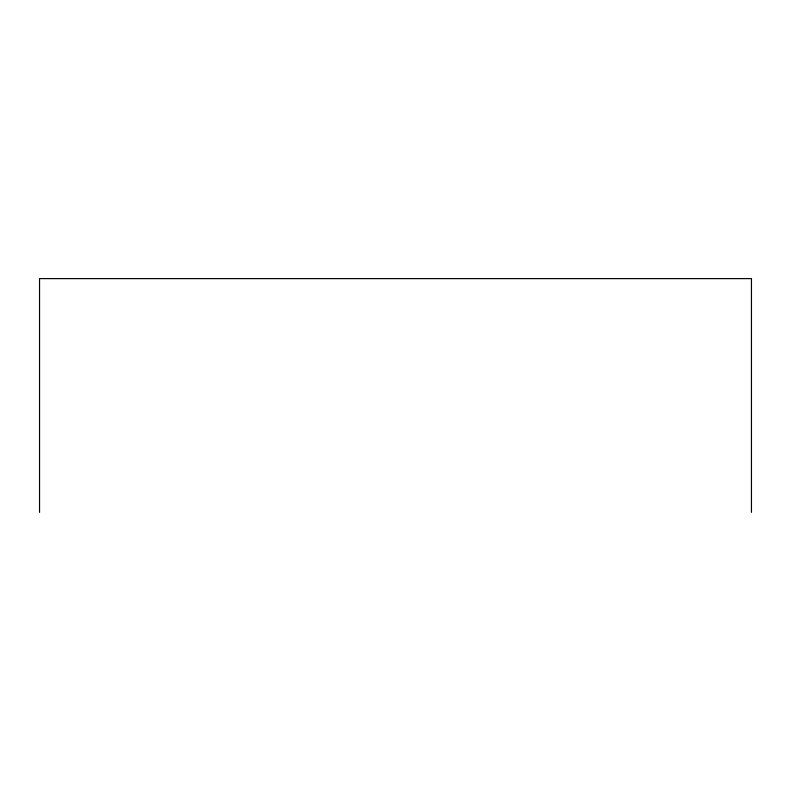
<?xml version="1.0" encoding="UTF-8"?>
<svg xmlns="http://www.w3.org/2000/svg" width="791" height="791" viewBox="0 0 791 791"><rect width="100%" height="100%" fill="white"/><g stroke="black" fill="none" stroke-linecap="round" stroke-linejoin="round"><path stroke-width="1.19" d="M751.45 512.39L751.45 278.61L39.55 278.61L39.55 512.39"/></g></svg>
